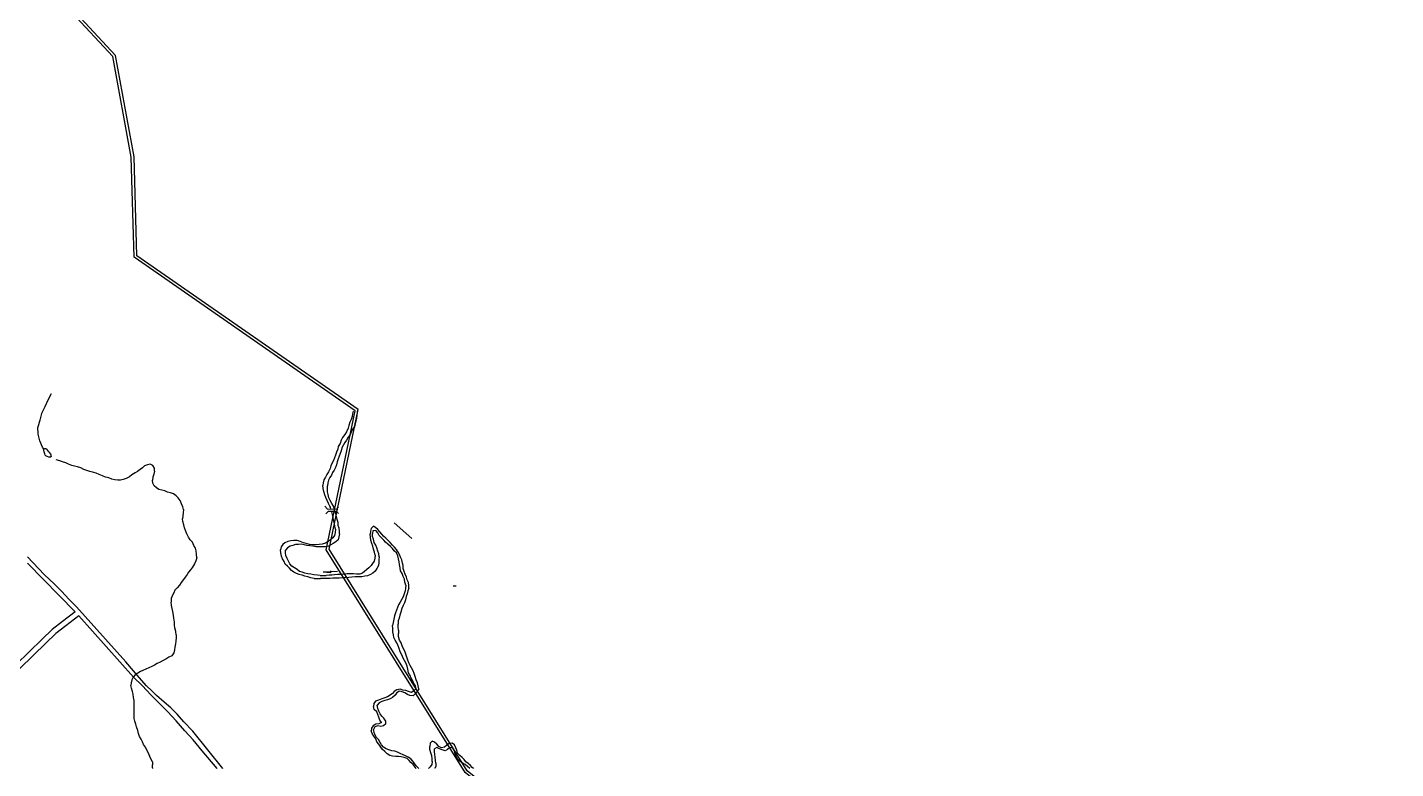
# Model space of a CAD drawing. Header units: millimetres. Extents: x 583 to 26013, y 350 to 21391.
# Drawn here: x 16091 to 17091, y 15384 to 15925 of the extents above; entities that cross this region are included whole.
import ezdxf

# ---------------------------------------------------------------- set-up
doc = ezdxf.new("R2010")
doc.units = ezdxf.units.MM
for name, color, linetype in [('105-QUADRAS_ESTRADAS', 80, 'Continuous'), ('115-PONTES_E_VIADUTO', 210, 'Continuous'), ('145-', 130, 'Continuous'), ('RIOS', 140, 'Continuous')]:
    doc.layers.add(name, color=color, linetype=linetype)

msp = doc.modelspace()

# ---------------------------------------------------------------- linework, layer by layer
at = {"color": 0, "linetype": 'Continuous'}
for points in [[(16126.14499, 15498.38996), (16116.8121, 15491.29737), (16109.34087, 15485.61956), (16101.95384, 15478.46443), (16092.52179, 15469.32849), (16082.91256, 15460.03065)], [(16128.86399, 15495.43229), (16119.23234, 15488.11265), (16111.9518, 15482.57976), (16104.73681, 15475.59127), (16095.30476, 15466.45532), (16085.69403, 15457.15603)]]:
    msp.add_lwpolyline(points, dxfattribs=at)
at = {"layer": '105-QUADRAS_ESTRADAS', "color": 0, "linetype": 'Continuous'}
for p, q in [((16372.11551, 15551.90241), (16359.11551, 15563.40241)), ((16103.31551, 15525.60241), (16091.21551, 15538.60241)), ((16091.21551, 15538.30241), (16091.21551, 15538.30241)), ((16091.21551, 15534.00241), (16091.21551, 15534.00241)), ((16126.14499, 15498.38996), (16091.21551, 15534.00241)), ((16111.01551, 15518.70241), (16103.31551, 15525.60241)), ((16116.11551, 15513.50241), (16111.01551, 15518.70241)), ((16121.81551, 15507.50241), (16116.11551, 15513.50241)), ((16404.61551, 15517.10241), (16402.41551, 15517.20241)), ((16127.11551, 15502.00241), (16121.81551, 15507.50241)), ((16163.01551, 15461.90241), (16127.11551, 15502.00241)), ((16168.71551, 15450.80241), (16128.86399, 15495.43229)), ((16172.81551, 15450.50241), (16163.01551, 15461.90241)), ((16175.11551, 15444.60241), (16168.71551, 15450.80241)), ((16178.21551, 15444.40241), (16172.81551, 15450.50241)), ((16181.71551, 15437.70241), (16175.11551, 15444.60241)), ((16182.11551, 15440.70241), (16178.21551, 15444.40241)), ((16185.51551, 15437.30241), (16182.11551, 15440.70241)), ((16193.81551, 15425.40241), (16181.71551, 15437.70241)), ((16191.11551, 15432.40241), (16185.51551, 15437.30241)), ((16195.91551, 15428.30241), (16191.11551, 15432.40241)), ((16200.01551, 15418.90241), (16193.81551, 15425.40241)), ((16200.51551, 15423.80241), (16195.91551, 15428.30241)), ((16205.51551, 15418.20241), (16200.51551, 15423.80241)), ((16206.11551, 15411.50241), (16200.01551, 15418.90241)), ((16212.01551, 15411.20241), (16205.51551, 15418.20241)), ((16212.31551, 15405.00241), (16206.11551, 15411.50241)), ((16234.11551, 15384.00241), (16212.01551, 15411.20241)), ((16219.01551, 15396.90241), (16212.31551, 15405.00241)), ((16229.91551, 15384.00241), (16219.01551, 15396.90241)), ((16230.21551, 15384.00241), (16230.21551, 15384.00241)), ((16234.31551, 15384.00241), (16234.31551, 15384.00241))]:
    msp.add_line(p, q, dxfattribs=at)
at = {"layer": '115-PONTES_E_VIADUTO', "color": 0, "linetype": 'Continuous'}
for p, q in [((16310.61551, 15573.40241), (16308.51551, 15575.50241)), ((16310.91551, 15571.70241), (16309.21551, 15569.90241)), ((16316.91551, 15573.30241), (16310.61551, 15573.40241)), ((16317.11551, 15571.80241), (16310.91551, 15571.70241)), ((16318.21551, 15575.00241), (16316.91551, 15573.30241)), ((16318.51551, 15570.30241), (16317.11551, 15571.80241))]:
    msp.add_line(p, q, dxfattribs=at)
at = {"layer": '145-', "color": 0, "linetype": 'Continuous'}
for p, q in [((16106.11551, 15653.10241), (16103.91551, 15648.20241)), ((16108.51551, 15657.70241), (16106.11551, 15653.10241)), ((16101.51551, 15643.30241), (16100.21551, 15638.30241)), ((16103.91551, 15648.20241), (16101.51551, 15643.30241)), ((16328.41551, 15641.10241), (16327.81551, 15638.80241)), ((16328.71551, 15643.00241), (16328.41551, 15641.10241)), ((16329.31551, 15645.00241), (16328.71551, 15643.00241)), ((16332.01551, 15642.00241), (16331.61551, 15639.80241)), ((16332.21551, 15644.20241), (16332.01551, 15642.00241)), ((16332.31551, 15646.00241), (16332.21551, 15644.20241)), ((16100.21551, 15638.30241), (16098.91551, 15633.40241)), ((16099.01551, 15628.20241), (16098.91551, 15633.40241)), ((16325.51551, 15632.60241), (16324.31551, 15629.80241)), ((16326.11551, 15634.60241), (16325.51551, 15632.60241)), ((16326.91551, 15637.00241), (16326.11551, 15634.60241)), ((16327.81551, 15638.80241), (16326.91551, 15637.00241)), ((16328.81551, 15631.80241), (16327.81551, 15629.60241)), ((16330.21551, 15633.50241), (16328.81551, 15631.80241)), ((16330.61551, 15635.80241), (16330.21551, 15633.50241)), ((16331.31551, 15637.70241), (16330.61551, 15635.80241)), ((16331.61551, 15639.80241), (16331.31551, 15637.70241)), ((16100.21551, 15623.30241), (16099.01551, 15628.20241)), ((16102.21551, 15618.60241), (16100.21551, 15623.30241)), ((16319.81551, 15621.50241), (16318.41551, 15619.20241)), ((16320.61551, 15623.80241), (16319.81551, 15621.50241)), ((16321.51551, 15625.70241), (16320.61551, 15623.80241)), ((16322.11551, 15620.30241), (16321.01551, 15618.10241)), ((16323.11551, 15627.90241), (16321.51551, 15625.70241)), ((16323.11551, 15622.10241), (16322.11551, 15620.30241)), ((16324.31551, 15629.80241), (16323.11551, 15627.90241)), ((16324.31551, 15623.70241), (16323.11551, 15622.10241)), ((16325.71551, 15625.90241), (16324.31551, 15623.70241)), ((16327.01551, 15627.60241), (16325.71551, 15625.90241)), ((16327.81551, 15629.60241), (16327.01551, 15627.60241)), ((16103.11551, 15617.20241), (16102.21551, 15618.60241)), ((16103.71551, 15617.60241), (16103.01551, 15617.30241)), ((16103.21551, 15616.40241), (16103.11551, 15617.20241)), ((16103.41551, 15615.30241), (16103.21551, 15616.40241)), ((16103.81551, 15613.90241), (16103.41551, 15615.30241)), ((16104.61551, 15617.60241), (16103.71551, 15617.60241)), ((16104.11551, 15612.80241), (16103.81551, 15613.90241)), ((16104.31551, 15612.50241), (16104.11551, 15612.80241)), ((16104.61551, 15612.40241), (16104.31551, 15612.50241)), ((16105.31551, 15617.30241), (16104.61551, 15617.60241)), ((16105.61551, 15611.80241), (16104.61551, 15612.40241)), ((16106.91551, 15615.30241), (16105.31551, 15617.30241)), ((16106.81551, 15611.40241), (16105.61551, 15611.80241)), ((16107.81551, 15611.30241), (16106.81551, 15611.40241)), ((16107.61551, 15614.50241), (16106.91551, 15615.30241)), ((16108.21551, 15613.50241), (16107.61551, 15614.50241)), ((16108.41551, 15611.40241), (16107.81551, 15611.30241)), ((16108.51551, 15612.90241), (16108.21551, 15613.50241)), ((16108.61551, 15612.20241), (16108.41551, 15611.40241)), ((16108.61551, 15612.20241), (16108.51551, 15612.90241)), ((16315.61551, 15611.00241), (16314.81551, 15609.00241)), ((16316.31551, 15612.90241), (16315.61551, 15611.00241)), ((16317.01551, 15615.00241), (16316.31551, 15612.90241)), ((16318.01551, 15617.20241), (16317.01551, 15615.00241)), ((16318.41551, 15619.20241), (16318.01551, 15617.20241)), ((16319.11551, 15612.10241), (16318.31551, 15610.20241)), ((16319.81551, 15614.00241), (16319.11551, 15612.10241)), ((16320.41551, 15616.00241), (16319.81551, 15614.00241)), ((16321.01551, 15618.10241), (16320.41551, 15616.00241)), ((16114.81551, 15608.60241), (16112.31551, 15609.50241)), ((16116.91551, 15607.90241), (16114.81551, 15608.60241)), ((16119.31551, 15607.20241), (16116.91551, 15607.90241)), ((16121.31551, 15606.40241), (16119.31551, 15607.20241)), ((16123.61551, 15605.30241), (16121.31551, 15606.40241)), ((16125.61551, 15604.80241), (16123.61551, 15605.30241)), ((16127.71551, 15604.30241), (16125.61551, 15604.80241)), ((16130.21551, 15603.50241), (16127.71551, 15604.30241)), ((16132.31551, 15602.50241), (16130.21551, 15603.50241)), ((16134.61551, 15601.70241), (16132.31551, 15602.50241)), ((16136.71551, 15601.00241), (16134.61551, 15601.70241)), ((16139.61551, 15600.30241), (16136.71551, 15601.00241)), ((16141.51551, 15599.60241), (16139.61551, 15600.30241)), ((16171.71551, 15601.00241), (16169.81551, 15599.90241)), ((16173.51551, 15602.50241), (16171.71551, 15601.00241)), ((16175.31551, 15603.60241), (16173.51551, 15602.50241)), ((16176.81551, 15605.10241), (16175.31551, 15603.60241)), ((16178.91551, 15605.80241), (16176.81551, 15605.10241)), ((16180.91551, 15606.30241), (16178.91551, 15605.80241)), ((16182.91551, 15605.20241), (16180.91551, 15606.30241)), ((16184.01551, 15603.30241), (16182.91551, 15605.20241)), ((16184.11551, 15601.20241), (16183.61551, 15599.00241)), ((16184.11551, 15601.20241), (16184.01551, 15603.30241)), ((16311.11551, 15600.80241), (16310.01551, 15598.70241)), ((16312.41551, 15603.10241), (16311.11551, 15600.80241)), ((16313.01551, 15605.10241), (16312.41551, 15603.10241)), ((16313.91551, 15607.20241), (16313.01551, 15605.10241)), ((16314.21551, 15600.30241), (16313.31551, 15598.30241)), ((16314.81551, 15609.00241), (16313.91551, 15607.20241)), ((16315.41551, 15602.00241), (16314.21551, 15600.30241)), ((16316.31551, 15603.80241), (16315.41551, 15602.00241)), ((16317.01551, 15605.90241), (16316.31551, 15603.80241)), ((16317.61551, 15608.10241), (16317.01551, 15605.90241)), ((16318.31551, 15610.20241), (16317.61551, 15608.10241)), ((16143.71551, 15598.70241), (16141.51551, 15599.60241)), ((16146.01551, 15597.80241), (16143.71551, 15598.70241)), ((16148.31551, 15596.80241), (16146.01551, 15597.80241)), ((16150.71551, 15596.20241), (16148.31551, 15596.80241)), ((16152.91551, 15595.30241), (16150.71551, 15596.20241)), ((16155.11551, 15594.80241), (16152.91551, 15595.30241)), ((16157.21551, 15594.60241), (16155.11551, 15594.80241)), ((16159.31551, 15594.60241), (16157.21551, 15594.60241)), ((16161.21551, 15595.00241), (16159.31551, 15594.60241)), ((16163.31551, 15595.90241), (16161.21551, 15595.00241)), ((16165.91551, 15597.10241), (16163.31551, 15595.90241)), ((16167.51551, 15598.40241), (16165.91551, 15597.10241)), ((16169.81551, 15599.90241), (16167.51551, 15598.40241)), ((16182.91551, 15596.80241), (16182.61551, 15594.70241)), ((16182.81551, 15592.50241), (16182.61551, 15594.70241)), ((16183.71551, 15590.50241), (16182.81551, 15592.50241)), ((16183.61551, 15599.00241), (16182.91551, 15596.80241)), ((16185.51551, 15589.00241), (16183.71551, 15590.50241)), ((16307.31551, 15592.60241), (16307.21551, 15590.60241)), ((16307.41551, 15588.40241), (16307.21551, 15590.60241)), ((16307.81551, 15594.80241), (16307.31551, 15592.60241)), ((16309.01551, 15596.90241), (16307.81551, 15594.80241)), ((16310.01551, 15598.70241), (16309.01551, 15596.90241)), ((16310.81551, 15592.60241), (16310.41551, 15590.40241)), ((16310.51551, 15588.30241), (16310.41551, 15590.40241)), ((16311.21551, 15594.60241), (16310.81551, 15592.60241)), ((16312.11551, 15596.60241), (16311.21551, 15594.60241)), ((16313.31551, 15598.30241), (16312.11551, 15596.60241)), ((16187.21551, 15587.80241), (16185.51551, 15589.00241)), ((16189.31551, 15587.20241), (16187.21551, 15587.80241)), ((16191.51551, 15586.70241), (16189.31551, 15587.20241)), ((16193.61551, 15585.90241), (16191.51551, 15586.70241)), ((16195.71551, 15585.40241), (16193.61551, 15585.90241)), ((16197.91551, 15584.50241), (16195.71551, 15585.40241)), ((16199.81551, 15583.10241), (16197.91551, 15584.50241)), ((16201.41551, 15581.60241), (16199.81551, 15583.10241)), ((16202.81551, 15579.70241), (16201.41551, 15581.60241)), ((16307.81551, 15586.40241), (16307.41551, 15588.40241)), ((16308.61551, 15583.90241), (16307.81551, 15586.40241)), ((16309.21551, 15581.90241), (16308.61551, 15583.90241)), ((16310.21551, 15579.80241), (16309.21551, 15581.90241)), ((16310.61551, 15586.10241), (16310.51551, 15588.30241)), ((16310.91551, 15584.10241), (16310.61551, 15586.10241)), ((16311.51551, 15581.70241), (16310.91551, 15584.10241)), ((16312.51551, 15579.70241), (16311.51551, 15581.70241)), ((16203.91551, 15577.40241), (16202.81551, 15579.70241)), ((16204.71551, 15575.20241), (16203.91551, 15577.40241)), ((16205.21551, 15573.10241), (16204.71551, 15575.20241)), ((16205.01551, 15570.70241), (16204.81551, 15568.50241)), ((16205.21551, 15573.10241), (16205.01551, 15570.70241)), ((16311.21551, 15577.60241), (16310.21551, 15579.80241)), ((16312.21551, 15575.70241), (16311.21551, 15577.60241)), ((16312.61551, 15574.80241), (16312.21551, 15575.70241)), ((16313.61551, 15577.50241), (16312.51551, 15579.70241)), ((16312.91551, 15573.40241), (16312.61551, 15574.80241)), ((16314.81551, 15575.50241), (16313.61551, 15577.50241)), ((16314.21551, 15569.60241), (16313.61551, 15571.50241)), ((16315.61551, 15573.40241), (16314.81551, 15575.50241)), ((16316.51551, 15570.00241), (16316.11551, 15571.80241)), ((16204.81551, 15568.50241), (16204.61551, 15566.40241)), ((16204.81551, 15564.30241), (16204.61551, 15566.40241)), ((16205.51551, 15561.90241), (16204.81551, 15564.30241)), ((16206.01551, 15559.80241), (16205.51551, 15561.90241)), ((16314.71551, 15567.40241), (16314.21551, 15569.60241)), ((16314.91551, 15565.30241), (16314.71551, 15567.40241)), ((16315.51551, 15562.90241), (16314.91551, 15565.30241)), ((16315.91551, 15561.00241), (16315.51551, 15562.90241)), ((16316.41551, 15558.80241), (16315.91551, 15561.00241)), ((16317.01551, 15568.00241), (16316.51551, 15570.00241)), ((16317.51551, 15565.80241), (16317.01551, 15568.00241)), ((16318.21551, 15563.60241), (16317.51551, 15565.80241)), ((16318.41551, 15561.50241), (16318.21551, 15563.60241)), ((16318.91551, 15559.50241), (16318.41551, 15561.50241)), ((16344.01551, 15560.90241), (16342.51551, 15559.40241)), ((16345.81551, 15559.90241), (16344.01551, 15560.90241)), ((16206.71551, 15557.80241), (16206.01551, 15559.80241)), ((16207.81551, 15555.50241), (16206.71551, 15557.80241)), ((16208.91551, 15553.00241), (16207.81551, 15555.50241)), ((16210.21551, 15551.10241), (16208.91551, 15553.00241)), ((16211.81551, 15549.40241), (16210.21551, 15551.10241)), ((16283.81551, 15550.30241), (16281.51551, 15549.90241)), ((16286.01551, 15550.50241), (16283.81551, 15550.30241)), ((16288.31551, 15550.60241), (16286.01551, 15550.50241)), ((16290.51551, 15549.90241), (16288.31551, 15550.60241)), ((16312.61551, 15551.00241), (16311.01551, 15549.70241)), ((16314.31551, 15552.40241), (16312.61551, 15551.00241)), ((16315.51551, 15554.10241), (16314.31551, 15552.40241)), ((16316.01551, 15556.40241), (16315.51551, 15554.10241)), ((16316.41551, 15558.80241), (16316.01551, 15556.40241)), ((16318.31551, 15551.10241), (16316.61551, 15549.50241)), ((16318.81551, 15553.10241), (16318.31551, 15551.10241)), ((16319.31551, 15555.40241), (16318.81551, 15553.10241)), ((16319.31551, 15557.50241), (16318.91551, 15559.50241)), ((16319.31551, 15555.40241), (16319.31551, 15557.50241)), ((16341.81551, 15557.40241), (16341.61551, 15555.10241)), ((16341.81551, 15552.90241), (16341.61551, 15555.10241)), ((16342.51551, 15559.40241), (16341.81551, 15557.40241)), ((16342.21551, 15550.70241), (16341.81551, 15552.90241)), ((16343.01551, 15548.40241), (16342.21551, 15550.70241)), ((16343.71551, 15557.60241), (16343.31551, 15555.60241)), ((16343.41551, 15553.50241), (16343.31551, 15555.60241)), ((16344.11551, 15551.50241), (16343.41551, 15553.50241)), ((16345.71551, 15557.80241), (16343.71551, 15557.60241)), ((16344.71551, 15549.10241), (16344.11551, 15551.50241)), ((16347.31551, 15556.10241), (16345.71551, 15557.80241)), ((16347.31551, 15558.50241), (16345.81551, 15559.90241)), ((16348.71551, 15556.90241), (16347.31551, 15558.50241)), ((16348.31551, 15554.30241), (16347.31551, 15556.10241)), ((16350.01551, 15552.50241), (16348.31551, 15554.30241)), ((16350.21551, 15555.20241), (16348.71551, 15556.90241)), ((16351.61551, 15550.90241), (16350.01551, 15552.50241)), ((16351.51551, 15553.60241), (16350.21551, 15555.20241)), ((16353.11551, 15552.20241), (16351.51551, 15553.60241)), ((16352.91551, 15549.30241), (16351.61551, 15550.90241)), ((16354.71551, 15550.70241), (16353.11551, 15552.20241)), ((16356.21551, 15549.10241), (16354.71551, 15550.70241)), ((16212.81551, 15547.00241), (16211.81551, 15549.40241)), ((16213.91551, 15545.00241), (16212.81551, 15547.00241)), ((16214.41551, 15543.10241), (16213.91551, 15545.00241)), ((16214.71551, 15540.50241), (16214.41551, 15543.10241)), ((16215.01551, 15537.80241), (16214.71551, 15540.50241)), ((16276.71551, 15545.90241), (16276.21551, 15543.70241)), ((16276.31551, 15541.50241), (16276.21551, 15543.70241)), ((16276.81551, 15539.10241), (16276.31551, 15541.50241)), ((16277.81551, 15547.60241), (16276.71551, 15545.90241)), ((16279.41551, 15548.90241), (16277.81551, 15547.60241)), ((16281.51551, 15549.90241), (16279.41551, 15548.90241)), ((16281.31551, 15545.30241), (16279.81551, 15543.60241)), ((16279.81551, 15541.60241), (16279.81551, 15543.60241)), ((16280.01551, 15539.50241), (16279.81551, 15541.60241)), ((16283.11551, 15546.50241), (16281.31551, 15545.30241)), ((16285.21551, 15547.00241), (16283.11551, 15546.50241)), ((16287.11551, 15547.50241), (16285.21551, 15547.00241)), ((16289.21551, 15547.70241), (16287.11551, 15547.50241)), ((16291.21551, 15547.80241), (16289.21551, 15547.70241)), ((16292.91551, 15548.90241), (16290.51551, 15549.90241)), ((16293.51551, 15547.30241), (16291.21551, 15547.80241)), ((16295.01551, 15548.30241), (16292.91551, 15548.90241)), ((16295.51551, 15547.00241), (16293.51551, 15547.30241)), ((16297.41551, 15547.50241), (16295.01551, 15548.30241)), ((16297.51551, 15546.70241), (16295.51551, 15547.00241)), ((16299.71551, 15547.40241), (16297.41551, 15547.50241)), ((16299.81551, 15546.30241), (16297.51551, 15546.70241)), ((16302.11551, 15547.40241), (16299.71551, 15547.40241)), ((16302.11551, 15545.90241), (16299.81551, 15546.30241)), ((16304.31551, 15547.50241), (16302.11551, 15547.40241)), ((16304.31551, 15545.80241), (16302.11551, 15545.90241)), ((16306.71551, 15547.90241), (16304.31551, 15547.50241)), ((16306.71551, 15545.80241), (16304.31551, 15545.80241)), ((16309.01551, 15548.60241), (16306.71551, 15547.90241)), ((16308.71551, 15546.00241), (16306.71551, 15545.80241)), ((16311.11551, 15546.50241), (16308.71551, 15546.00241)), ((16311.01551, 15549.70241), (16309.01551, 15548.60241)), ((16312.91551, 15547.30241), (16311.11551, 15546.50241)), ((16314.71551, 15548.30241), (16312.91551, 15547.30241)), ((16316.61551, 15549.50241), (16314.71551, 15548.30241)), ((16343.61551, 15546.30241), (16343.01551, 15548.40241)), ((16344.21551, 15544.30241), (16343.61551, 15546.30241)), ((16344.81551, 15542.10241), (16344.21551, 15544.30241)), ((16345.81551, 15547.10241), (16344.71551, 15549.10241)), ((16345.31551, 15539.80241), (16344.81551, 15542.10241)), ((16346.61551, 15545.20241), (16345.81551, 15547.10241)), ((16347.31551, 15542.80241), (16346.61551, 15545.20241)), ((16348.11551, 15540.90241), (16347.31551, 15542.80241)), ((16348.21551, 15538.70241), (16348.11551, 15540.90241)), ((16354.71551, 15547.80241), (16352.91551, 15549.30241)), ((16356.51551, 15546.20241), (16354.71551, 15547.80241)), ((16357.91551, 15547.10241), (16356.21551, 15549.10241)), ((16358.11551, 15544.70241), (16356.51551, 15546.20241)), ((16359.41551, 15545.60241), (16357.91551, 15547.10241)), ((16359.31551, 15543.10241), (16358.11551, 15544.70241)), ((16360.91551, 15541.60241), (16359.31551, 15543.10241)), ((16361.01551, 15544.00241), (16359.41551, 15545.60241)), ((16361.91551, 15539.40241), (16360.91551, 15541.60241)), ((16362.11551, 15542.10241), (16361.01551, 15544.00241)), ((16363.01551, 15540.30241), (16362.11551, 15542.10241)), ((16363.91551, 15538.30241), (16363.01551, 15540.30241)), ((16211.91551, 15531.10241), (16210.31551, 15529.20241)), ((16213.21551, 15533.50241), (16211.91551, 15531.10241)), ((16214.21551, 15535.70241), (16213.21551, 15533.50241)), ((16215.01551, 15537.80241), (16214.21551, 15535.70241)), ((16277.71551, 15537.10241), (16276.81551, 15539.10241)), ((16278.71551, 15535.20241), (16277.71551, 15537.10241)), ((16279.61551, 15533.20241), (16278.71551, 15535.20241)), ((16281.31551, 15531.80241), (16279.61551, 15533.20241)), ((16280.91551, 15537.50241), (16280.01551, 15539.50241)), ((16282.11551, 15535.50241), (16280.91551, 15537.50241)), ((16282.61551, 15530.30241), (16281.31551, 15531.80241)), ((16283.01551, 15533.50241), (16282.11551, 15535.50241)), ((16284.11551, 15528.70241), (16282.61551, 15530.30241)), ((16284.41551, 15531.80241), (16283.01551, 15533.50241)), ((16286.31551, 15530.70241), (16284.41551, 15531.80241)), ((16288.21551, 15529.30241), (16286.31551, 15530.70241)), ((16340.81551, 15530.70241), (16339.21551, 15529.30241)), ((16342.31551, 15532.20241), (16340.81551, 15530.70241)), ((16343.51551, 15533.80241), (16342.31551, 15532.20241)), ((16344.71551, 15535.50241), (16343.51551, 15533.80241)), ((16345.11551, 15537.60241), (16344.71551, 15535.50241)), ((16345.31551, 15539.80241), (16345.11551, 15537.60241)), ((16347.71551, 15532.20241), (16346.61551, 15530.10241)), ((16347.91551, 15534.40241), (16347.71551, 15532.20241)), ((16348.11551, 15536.70241), (16347.91551, 15534.40241)), ((16348.21551, 15538.70241), (16348.11551, 15536.70241)), ((16362.31551, 15537.20241), (16361.91551, 15539.40241)), ((16362.81551, 15534.90241), (16362.31551, 15537.20241)), ((16363.11551, 15532.90241), (16362.81551, 15534.90241)), ((16363.61551, 15530.70241), (16363.11551, 15532.90241)), ((16363.91551, 15528.30241), (16363.61551, 15530.70241)), ((16364.81551, 15536.40241), (16363.91551, 15538.30241)), ((16365.31551, 15534.10241), (16364.81551, 15536.40241)), ((16365.81551, 15532.20241), (16365.31551, 15534.10241)), ((16365.91551, 15530.10241), (16365.81551, 15532.20241)), ((16205.31551, 15522.00241), (16203.61551, 15519.90241)), ((16206.51551, 15523.70241), (16205.31551, 15522.00241)), ((16207.91551, 15525.60241), (16206.51551, 15523.70241)), ((16209.01551, 15527.50241), (16207.91551, 15525.60241)), ((16210.31551, 15529.20241), (16209.01551, 15527.50241)), ((16286.01551, 15527.40241), (16284.11551, 15528.70241)), ((16287.81551, 15526.50241), (16286.01551, 15527.40241)), ((16289.91551, 15525.70241), (16287.81551, 15526.50241)), ((16290.01551, 15528.00241), (16288.21551, 15529.30241)), ((16291.91551, 15525.20241), (16289.91551, 15525.70241)), ((16292.01551, 15527.40241), (16290.01551, 15528.00241)), ((16294.01551, 15524.40241), (16291.91551, 15525.20241)), ((16293.91551, 15526.70241), (16292.01551, 15527.40241)), ((16296.01551, 15526.30241), (16293.91551, 15526.70241)), ((16296.01551, 15523.90241), (16294.01551, 15524.40241)), ((16298.21551, 15526.00241), (16296.01551, 15526.30241)), ((16298.41551, 15523.30241), (16296.01551, 15523.90241)), ((16300.61551, 15525.50241), (16298.21551, 15526.00241)), ((16300.81551, 15522.90241), (16298.41551, 15523.30241)), ((16303.21551, 15525.30241), (16300.61551, 15525.50241)), ((16300.81551, 15522.90241), (16305.41551, 15522.90241)), ((16305.21551, 15524.90241), (16303.21551, 15525.30241)), ((16305.21551, 15524.90241), (16309.41551, 15524.90241)), ((16307.51551, 15522.80241), (16305.41551, 15522.90241)), ((16317.91551, 15528.00241), (16307.41551, 15527.50241)), ((16312.61551, 15526.90241), (16307.41551, 15527.50241)), ((16309.91551, 15522.90241), (16307.51551, 15522.80241)), ((16311.61551, 15525.20241), (16309.41551, 15524.90241)), ((16312.21551, 15522.90241), (16309.91551, 15522.90241)), ((16313.71551, 15525.30241), (16311.61551, 15525.20241)), ((16314.31551, 15523.10241), (16312.21551, 15522.90241)), ((16312.71551, 15528.30241), (16312.61551, 15526.90241)), ((16315.71551, 15525.50241), (16313.71551, 15525.30241)), ((16316.71551, 15523.00241), (16314.31551, 15523.10241)), ((16317.91551, 15525.60241), (16315.71551, 15525.50241)), ((16318.91551, 15523.10241), (16316.71551, 15523.00241)), ((16320.01551, 15525.80241), (16317.91551, 15525.60241)), ((16321.31551, 15523.30241), (16318.91551, 15523.10241)), ((16322.51551, 15526.00241), (16320.01551, 15525.80241)), ((16323.41551, 15523.30241), (16321.31551, 15523.30241)), ((16324.81551, 15526.10241), (16322.51551, 15526.00241)), ((16326.11551, 15523.50241), (16323.41551, 15523.30241)), ((16327.21551, 15526.30241), (16324.81551, 15526.10241)), ((16328.31551, 15523.80241), (16326.11551, 15523.50241)), ((16329.51551, 15526.20241), (16327.21551, 15526.30241)), ((16330.71551, 15523.90241), (16328.31551, 15523.80241)), ((16331.71551, 15526.00241), (16329.51551, 15526.20241)), ((16333.21551, 15523.90241), (16330.71551, 15523.90241)), ((16334.01551, 15526.00241), (16331.71551, 15526.00241)), ((16335.51551, 15524.10241), (16333.21551, 15523.90241)), ((16336.01551, 15526.70241), (16334.01551, 15526.00241)), ((16337.71551, 15524.40241), (16335.51551, 15524.10241)), ((16337.61551, 15528.00241), (16336.01551, 15526.70241)), ((16339.21551, 15529.30241), (16337.61551, 15528.00241)), ((16339.81551, 15524.80241), (16337.71551, 15524.40241)), ((16342.01551, 15525.70241), (16339.81551, 15524.80241)), ((16343.71551, 15526.80241), (16342.01551, 15525.70241)), ((16345.31551, 15528.20241), (16343.71551, 15526.80241)), ((16346.61551, 15530.10241), (16345.31551, 15528.20241)), ((16365.01551, 15526.40241), (16363.91551, 15528.30241)), ((16365.71551, 15524.20241), (16365.01551, 15526.40241)), ((16366.71551, 15522.30241), (16365.71551, 15524.20241)), ((16366.61551, 15528.00241), (16365.91551, 15530.10241)), ((16367.31551, 15526.00241), (16366.61551, 15528.00241)), ((16367.11551, 15520.00241), (16366.71551, 15522.30241)), ((16368.21551, 15523.70241), (16367.31551, 15526.00241)), ((16368.81551, 15521.80241), (16368.21551, 15523.70241)), ((16369.61551, 15519.80241), (16368.81551, 15521.80241)), ((16197.31551, 15510.50241), (16196.21551, 15508.20241)), ((16198.21551, 15512.40241), (16197.31551, 15510.50241)), ((16199.01551, 15514.30241), (16198.21551, 15512.40241)), ((16200.51551, 15516.00241), (16199.01551, 15514.30241)), ((16202.31551, 15517.80241), (16200.51551, 15516.00241)), ((16203.61551, 15519.90241), (16202.31551, 15517.80241)), ((16366.61551, 15511.70241), (16365.81551, 15509.50241)), ((16367.31551, 15513.70241), (16366.61551, 15511.70241)), ((16367.71551, 15517.90241), (16367.11551, 15520.00241)), ((16367.51551, 15515.70241), (16367.31551, 15513.70241)), ((16367.71551, 15517.90241), (16367.51551, 15515.70241)), ((16368.81551, 15511.70241), (16368.11551, 15509.60241)), ((16369.31551, 15513.80241), (16368.81551, 15511.70241)), ((16370.01551, 15515.70241), (16369.31551, 15513.80241)), ((16370.01551, 15517.70241), (16369.61551, 15519.80241)), ((16370.01551, 15515.70241), (16370.01551, 15517.70241)), ((16196.21551, 15508.20241), (16196.21551, 15505.50241)), ((16196.51551, 15503.00241), (16196.21551, 15505.50241)), ((16197.01551, 15500.80241), (16196.51551, 15503.00241)), ((16197.51551, 15498.80241), (16197.01551, 15500.80241)), ((16361.61551, 15501.50241), (16360.91551, 15499.60241)), ((16362.51551, 15503.50241), (16361.61551, 15501.50241)), ((16363.51551, 15505.40241), (16362.51551, 15503.50241)), ((16364.71551, 15507.70241), (16363.51551, 15505.40241)), ((16364.81551, 15500.90241), (16364.21551, 15498.20241)), ((16365.81551, 15509.50241), (16364.71551, 15507.70241)), ((16365.81551, 15503.10241), (16364.81551, 15500.90241)), ((16366.71551, 15505.00241), (16365.81551, 15503.10241)), ((16367.41551, 15507.20241), (16366.71551, 15505.00241)), ((16368.11551, 15509.60241), (16367.41551, 15507.20241)), ((16198.01551, 15496.00241), (16197.51551, 15498.80241)), ((16198.31551, 15493.70241), (16198.01551, 15496.00241)), ((16198.61551, 15490.80241), (16198.31551, 15493.70241)), ((16198.71551, 15488.70241), (16198.61551, 15490.80241)), ((16358.41551, 15490.70241), (16358.11551, 15488.50241)), ((16359.01551, 15493.00241), (16358.41551, 15490.70241)), ((16359.51551, 15495.60241), (16359.01551, 15493.00241)), ((16360.11551, 15497.60241), (16359.51551, 15495.60241)), ((16360.91551, 15499.60241), (16360.11551, 15497.60241)), ((16362.21551, 15491.90241), (16362.11551, 15489.50241)), ((16362.81551, 15493.90241), (16362.21551, 15491.90241)), ((16363.41551, 15496.10241), (16362.81551, 15493.90241)), ((16364.21551, 15498.20241), (16363.41551, 15496.10241)), ((16199.01551, 15486.70241), (16198.71551, 15488.70241)), ((16199.61551, 15484.10241), (16199.01551, 15486.70241)), ((16199.91551, 15481.70241), (16199.61551, 15484.10241)), ((16199.91551, 15481.70241), (16199.81551, 15479.60241)), ((16358.21551, 15486.20241), (16358.11551, 15488.50241)), ((16358.31551, 15483.80241), (16358.21551, 15486.20241)), ((16358.71551, 15481.70241), (16358.31551, 15483.80241)), ((16359.01551, 15479.70241), (16358.71551, 15481.70241)), ((16362.11551, 15487.50241), (16362.11551, 15489.50241)), ((16362.41551, 15485.00241), (16362.11551, 15487.50241)), ((16362.41551, 15485.00241), (16362.31551, 15482.60241)), ((16362.51551, 15480.40241), (16362.31551, 15482.60241)), ((16363.11551, 15477.80241), (16362.51551, 15480.40241)), ((16198.71551, 15470.60241), (16198.21551, 15468.40241)), ((16198.91551, 15472.70241), (16198.71551, 15470.60241)), ((16199.51551, 15475.00241), (16198.91551, 15472.70241)), ((16199.71551, 15477.10241), (16199.51551, 15475.00241)), ((16199.81551, 15479.60241), (16199.71551, 15477.10241)), ((16359.91551, 15477.70241), (16359.01551, 15479.70241)), ((16361.21551, 15475.70241), (16359.91551, 15477.70241)), ((16362.11551, 15473.70241), (16361.21551, 15475.70241)), ((16362.91551, 15471.60241), (16362.11551, 15473.70241)), ((16363.71551, 15469.20241), (16362.91551, 15471.60241)), ((16364.41551, 15475.70241), (16363.11551, 15477.80241)), ((16365.01551, 15473.70241), (16364.41551, 15475.70241)), ((16366.01551, 15471.50241), (16365.01551, 15473.70241)), ((16366.91551, 15469.60241), (16366.01551, 15471.50241)), ((16185.91551, 15460.60241), (16184.01551, 15459.60241)), ((16188.21551, 15461.60241), (16185.91551, 15460.60241)), ((16190.41551, 15462.80241), (16188.21551, 15461.60241)), ((16192.41551, 15464.00241), (16190.41551, 15462.80241)), ((16194.51551, 15465.30241), (16192.41551, 15464.00241)), ((16196.61551, 15466.40241), (16194.51551, 15465.30241)), ((16198.21551, 15468.40241), (16196.61551, 15466.40241)), ((16364.71551, 15467.10241), (16363.71551, 15469.20241)), ((16365.81551, 15464.60241), (16364.71551, 15467.10241)), ((16366.81551, 15462.90241), (16365.81551, 15464.60241)), ((16367.81551, 15461.10241), (16366.81551, 15462.90241)), ((16367.81551, 15467.50241), (16366.91551, 15469.60241)), ((16368.41551, 15465.40241), (16367.81551, 15467.50241)), ((16368.61551, 15458.70241), (16367.81551, 15461.10241)), ((16369.11551, 15463.20241), (16368.41551, 15465.40241)), ((16369.91551, 15461.30241), (16369.11551, 15463.20241)), ((16370.91551, 15459.30241), (16369.91551, 15461.30241)), ((16168.51551, 15450.80241), (16167.51551, 15448.80241)), ((16169.91551, 15452.40241), (16168.51551, 15450.80241)), ((16171.81551, 15453.70241), (16169.91551, 15452.40241)), ((16173.71551, 15454.80241), (16171.81551, 15453.70241)), ((16175.61551, 15455.70241), (16173.71551, 15454.80241)), ((16177.71551, 15456.50241), (16175.61551, 15455.70241)), ((16179.91551, 15457.50241), (16177.71551, 15456.50241)), ((16182.01551, 15458.50241), (16179.91551, 15457.50241)), ((16184.01551, 15459.60241), (16182.01551, 15458.50241)), ((16369.31551, 15456.50241), (16368.61551, 15458.70241)), ((16369.81551, 15453.80241), (16369.31551, 15456.50241)), ((16370.81551, 15451.90241), (16369.81551, 15453.80241)), ((16371.71551, 15450.10241), (16370.81551, 15451.90241)), ((16372.01551, 15457.60241), (16370.91551, 15459.30241)), ((16373.01551, 15455.30241), (16372.01551, 15457.60241)), ((16373.81551, 15453.30241), (16373.01551, 15455.30241)), ((16374.51551, 15451.10241), (16373.81551, 15453.30241)), ((16375.31551, 15448.70241), (16374.51551, 15451.10241)), ((16166.91551, 15446.70241), (16166.81551, 15444.70241)), ((16167.21551, 15442.70241), (16166.81551, 15444.70241)), ((16167.51551, 15448.80241), (16166.91551, 15446.70241)), ((16167.91551, 15440.20241), (16167.21551, 15442.70241)), ((16361.11551, 15441.50241), (16359.31551, 15440.20241)), ((16362.91551, 15440.60241), (16361.01551, 15439.10241)), ((16363.51551, 15441.90241), (16361.11551, 15441.50241)), ((16365.11551, 15440.10241), (16362.91551, 15440.60241)), ((16365.51551, 15441.30241), (16363.51551, 15441.90241)), ((16367.71551, 15440.90241), (16365.51551, 15441.30241)), ((16369.61551, 15440.20241), (16367.71551, 15440.90241)), ((16372.81551, 15448.00241), (16371.71551, 15450.10241)), ((16373.71551, 15440.80241), (16371.81551, 15439.60241)), ((16373.61551, 15446.00241), (16372.81551, 15448.00241)), ((16374.71551, 15444.40241), (16373.61551, 15446.00241)), ((16375.31551, 15442.40241), (16373.71551, 15440.80241)), ((16375.31551, 15442.40241), (16374.71551, 15444.40241)), ((16376.31551, 15446.70241), (16375.31551, 15448.70241)), ((16377.21551, 15442.20241), (16376.11551, 15440.20241)), ((16376.71551, 15444.50241), (16376.31551, 15446.70241)), ((16377.21551, 15442.20241), (16376.71551, 15444.50241)), ((16168.51551, 15438.20241), (16167.91551, 15440.20241)), ((16168.81551, 15435.90241), (16168.51551, 15438.20241)), ((16169.31551, 15433.60241), (16168.81551, 15435.90241)), ((16169.31551, 15420.50241), (16169.31551, 15433.60241)), ((16344.31551, 15431.60241), (16344.01551, 15429.30241)), ((16345.61551, 15433.10241), (16344.31551, 15431.60241)), ((16347.81551, 15433.90241), (16345.61551, 15433.10241)), ((16348.31551, 15431.90241), (16346.91551, 15430.20241)), ((16350.21551, 15435.00241), (16347.81551, 15433.90241)), ((16350.11551, 15433.00241), (16348.31551, 15431.90241)), ((16352.31551, 15433.60241), (16350.11551, 15433.00241)), ((16352.41551, 15435.60241), (16350.21551, 15435.00241)), ((16354.41551, 15434.10241), (16352.31551, 15433.60241)), ((16354.31551, 15436.40241), (16352.41551, 15435.60241)), ((16356.21551, 15437.50241), (16354.31551, 15436.40241)), ((16356.41551, 15434.90241), (16354.41551, 15434.10241)), ((16358.01551, 15438.70241), (16356.21551, 15437.50241)), ((16358.11551, 15436.00241), (16356.41551, 15434.90241)), ((16359.31551, 15440.20241), (16358.01551, 15438.70241)), ((16359.91551, 15437.50241), (16358.11551, 15436.00241)), ((16361.01551, 15439.10241), (16359.91551, 15437.50241)), ((16367.11551, 15439.20241), (16365.11551, 15440.10241)), ((16368.91551, 15438.10241), (16367.11551, 15439.20241)), ((16370.71551, 15437.30241), (16368.91551, 15438.10241)), ((16371.81551, 15439.60241), (16369.61551, 15440.20241)), ((16373.01551, 15437.00241), (16370.71551, 15437.30241)), ((16374.51551, 15438.60241), (16373.01551, 15437.00241)), ((16376.11551, 15440.20241), (16374.51551, 15438.60241)), ((16169.71551, 15418.50241), (16169.31551, 15420.50241)), ((16344.51551, 15427.10241), (16344.01551, 15429.30241)), ((16346.51551, 15425.50241), (16344.51551, 15427.10241)), ((16347.21551, 15423.50241), (16346.51551, 15425.50241)), ((16347.31551, 15427.90241), (16346.91551, 15430.20241)), ((16347.91551, 15421.60241), (16347.21551, 15423.50241)), ((16348.01551, 15426.00241), (16347.31551, 15427.90241)), ((16348.81551, 15419.40241), (16347.91551, 15421.60241)), ((16349.01551, 15424.00241), (16348.01551, 15426.00241)), ((16350.21551, 15422.30241), (16349.01551, 15424.00241)), ((16351.71551, 15420.70241), (16350.21551, 15422.30241)), ((16353.21551, 15418.70241), (16351.71551, 15420.70241)), ((16170.31551, 15416.40241), (16169.71551, 15418.50241)), ((16171.01551, 15414.50241), (16170.31551, 15416.40241)), ((16171.81551, 15411.80241), (16171.01551, 15414.50241)), ((16172.41551, 15409.70241), (16171.81551, 15411.80241)), ((16342.71551, 15413.60241), (16342.31551, 15411.50241)), ((16343.11551, 15409.60241), (16342.31551, 15411.50241)), ((16343.81551, 15415.30241), (16342.71551, 15413.60241)), ((16345.71551, 15416.40241), (16343.81551, 15415.30241)), ((16345.01551, 15414.40241), (16344.21551, 15412.40241)), ((16344.61551, 15410.40241), (16344.21551, 15412.40241)), ((16345.31551, 15408.40241), (16344.61551, 15410.40241)), ((16347.31551, 15415.10241), (16345.01551, 15414.40241)), ((16347.91551, 15416.70241), (16345.71551, 15416.40241)), ((16349.41551, 15414.80241), (16347.31551, 15415.10241)), ((16349.91551, 15417.70241), (16347.91551, 15416.70241)), ((16349.91551, 15417.70241), (16348.81551, 15419.40241)), ((16351.51551, 15415.20241), (16349.41551, 15414.80241)), ((16353.21551, 15416.60241), (16351.51551, 15415.20241)), ((16353.21551, 15416.60241), (16353.21551, 15418.70241)), ((16173.21551, 15407.50241), (16172.41551, 15409.70241)), ((16174.31551, 15405.40241), (16173.21551, 15407.50241)), ((16175.21551, 15403.50241), (16174.31551, 15405.40241)), ((16176.01551, 15401.60241), (16175.21551, 15403.50241)), ((16177.41551, 15399.60241), (16176.01551, 15401.60241)), ((16344.41551, 15407.60241), (16343.11551, 15409.60241)), ((16345.71551, 15405.80241), (16344.41551, 15407.60241)), ((16346.41551, 15406.70241), (16345.31551, 15408.40241)), ((16346.61551, 15403.50241), (16345.71551, 15405.80241)), ((16347.71551, 15405.10241), (16346.41551, 15406.70241)), ((16348.01551, 15401.80241), (16346.61551, 15403.50241)), ((16348.91551, 15403.10241), (16347.71551, 15405.10241)), ((16349.41551, 15399.70241), (16348.01551, 15401.80241)), ((16349.91551, 15401.20241), (16348.91551, 15403.10241)), ((16351.41551, 15399.50241), (16349.91551, 15401.20241)), ((16385.61551, 15402.50241), (16385.21551, 15400.20241)), ((16387.01551, 15404.10241), (16385.61551, 15402.50241)), ((16388.81551, 15403.20241), (16387.01551, 15404.10241)), ((16390.41551, 15401.70241), (16388.81551, 15403.20241)), ((16391.91551, 15400.20241), (16390.41551, 15401.70241)), ((16397.61551, 15401.10241), (16395.91551, 15399.70241)), ((16399.51551, 15402.30241), (16397.61551, 15401.10241)), ((16401.61551, 15402.50241), (16399.51551, 15402.30241)), ((16403.41551, 15401.30241), (16401.61551, 15402.50241)), ((16404.31551, 15399.20241), (16403.41551, 15401.30241)), ((16178.51551, 15397.30241), (16177.41551, 15399.60241)), ((16179.61551, 15395.20241), (16178.51551, 15397.30241)), ((16180.71551, 15392.90241), (16179.61551, 15395.20241)), ((16181.71551, 15390.70241), (16180.71551, 15392.90241)), ((16182.51551, 15388.90241), (16181.71551, 15390.70241)), ((16350.71551, 15398.00241), (16349.41551, 15399.70241)), ((16352.31551, 15396.50241), (16350.71551, 15398.00241)), ((16353.31551, 15398.50241), (16351.41551, 15399.50241)), ((16354.21551, 15394.80241), (16352.31551, 15396.50241)), ((16355.31551, 15397.70241), (16353.31551, 15398.50241)), ((16356.11551, 15393.60241), (16354.21551, 15394.80241)), ((16357.41551, 15397.00241), (16355.31551, 15397.70241)), ((16358.11551, 15393.10241), (16356.11551, 15393.60241)), ((16359.71551, 15396.60241), (16357.41551, 15397.00241)), ((16360.41551, 15392.80241), (16358.11551, 15393.10241)), ((16361.61551, 15395.90241), (16359.71551, 15396.60241)), ((16362.41551, 15392.70241), (16360.41551, 15392.80241)), ((16363.61551, 15395.10241), (16361.61551, 15395.90241)), ((16364.41551, 15392.60241), (16362.41551, 15392.70241)), ((16365.71551, 15394.10241), (16363.61551, 15395.10241)), ((16366.61551, 15392.10241), (16364.41551, 15392.60241)), ((16367.61551, 15393.30241), (16365.71551, 15394.10241)), ((16368.61551, 15391.30241), (16366.61551, 15392.10241)), ((16369.51551, 15392.40241), (16367.61551, 15393.30241)), ((16370.11551, 15389.90241), (16368.61551, 15391.30241)), ((16371.31551, 15391.10241), (16369.51551, 15392.40241)), ((16372.81551, 15389.30241), (16371.31551, 15391.10241)), ((16385.31551, 15397.80241), (16385.21551, 15400.20241)), ((16386.01551, 15395.50241), (16385.31551, 15397.80241)), ((16386.71551, 15393.30241), (16386.01551, 15395.50241)), ((16386.91551, 15391.30241), (16386.71551, 15393.30241)), ((16387.11551, 15389.10241), (16386.91551, 15391.30241)), ((16390.41551, 15399.40241), (16388.61551, 15398.50241)), ((16388.81551, 15396.40241), (16388.61551, 15398.50241)), ((16388.91551, 15394.30241), (16388.81551, 15396.40241)), ((16389.21551, 15392.30241), (16388.91551, 15394.30241)), ((16389.51551, 15390.20241), (16389.21551, 15392.30241)), ((16392.31551, 15398.50241), (16390.41551, 15399.40241)), ((16393.91551, 15399.10241), (16391.91551, 15400.20241)), ((16394.41551, 15397.70241), (16392.31551, 15398.50241)), ((16395.91551, 15399.70241), (16393.91551, 15399.10241)), ((16396.41551, 15397.00241), (16394.41551, 15397.70241)), ((16398.31551, 15397.80241), (16396.41551, 15397.00241)), ((16400.01551, 15399.30241), (16398.31551, 15397.80241)), ((16402.21551, 15398.80241), (16400.01551, 15399.30241)), ((16403.41551, 15397.00241), (16402.21551, 15398.80241)), ((16403.81551, 15394.80241), (16403.41551, 15397.00241)), ((16404.61551, 15392.80241), (16403.81551, 15394.80241)), ((16405.11551, 15397.40241), (16404.31551, 15399.20241)), ((16405.51551, 15391.00241), (16404.61551, 15392.80241)), ((16405.61551, 15395.30241), (16405.11551, 15397.40241)), ((16407.21551, 15389.40241), (16405.51551, 15391.00241)), ((16407.21551, 15393.50241), (16405.61551, 15395.30241)), ((16408.91551, 15392.10241), (16407.21551, 15393.50241)), ((16410.31551, 15390.50241), (16408.91551, 15392.10241)), ((16411.51551, 15388.90241), (16410.31551, 15390.50241)), ((16182.51551, 15388.90241), (16182.51551, 15386.60241)), ((16182.71551, 15384.50241), (16182.51551, 15386.60241)), ((16182.71551, 15384.50241), (16182.61551, 15384.00241)), ((16371.51551, 15388.50241), (16370.11551, 15389.90241)), ((16373.11551, 15387.00241), (16371.51551, 15388.50241)), ((16374.01551, 15387.70241), (16372.81551, 15389.30241)), ((16375.21551, 15384.00241), (16373.11551, 15387.00241)), ((16375.41551, 15386.10241), (16374.01551, 15387.70241)), ((16376.71551, 15384.60241), (16375.41551, 15386.10241)), ((16375.51551, 15384.00241), (16375.51551, 15384.00241)), ((16377.31551, 15384.00241), (16376.71551, 15384.60241)), ((16378.41551, 15384.00241), (16378.41551, 15384.00241)), ((16384.21551, 15384.00241), (16384.21551, 15384.00241)), ((16385.51551, 15385.30241), (16384.41551, 15384.00241)), ((16386.81551, 15387.00241), (16385.51551, 15385.30241)), ((16387.11551, 15389.10241), (16386.81551, 15387.00241)), ((16389.61551, 15385.80241), (16388.91551, 15384.00241)), ((16388.91551, 15384.00241), (16388.91551, 15384.00241)), ((16389.71551, 15387.90241), (16389.51551, 15390.20241)), ((16389.71551, 15387.90241), (16389.61551, 15385.80241)), ((16408.91551, 15388.20241), (16407.21551, 15389.40241)), ((16411.11551, 15386.90241), (16408.91551, 15388.20241)), ((16412.91551, 15385.60241), (16411.11551, 15386.90241)), ((16413.31551, 15387.80241), (16411.51551, 15388.90241)), ((16414.41551, 15384.00241), (16412.91551, 15385.60241)), ((16414.91551, 15386.30241), (16413.31551, 15387.80241)), ((16414.01551, 15384.00241), (16414.01551, 15384.00241)), ((16416.21551, 15384.70241), (16414.91551, 15386.30241)), ((16417.11551, 15384.00241), (16416.21551, 15384.70241)), ((16417.81551, 15384.00241), (16417.81551, 15384.00241))]:
    msp.add_line(p, q, dxfattribs=at)
at = {"layer": 'RIOS', "lineweight": 25, "flags": 128}
for points in [[(17220.28902, 14822.47784), (17090.34052, 14822.47784), (16822.81217, 15043.94842), (16644.75796, 15193.06968), (16411.17048, 15381.00852), (16309.52981, 15543.72928), (16330.76494, 15645.27696), (16169.18932, 15757.38603), (16167.12317, 15830.60993), (16153.60755, 15903.92283), (16093.78124, 15968.42936), (15961.76322, 16017.42976), (15885.23416, 16087.10618), (15806.03197, 16098.42573), (15715.53367, 16090.87937), (15621.24124, 16109.71979), (15557.12929, 16215.24145)], [(17221.00478, 14824.47784), (17091.06094, 14824.47784), (16824.09193, 15045.48537), (16646.02702, 15194.6156), (16412.68764, 15382.35483), (16311.65204, 15544.1069), (16332.99385, 15646.16471), (16171.16001, 15758.45295), (16169.11801, 15830.82068), (16155.46907, 15904.85683), (16094.92374, 15970.13863), (15962.82284, 16019.16979), (15886.1259, 16088.99906), (15806.0911, 16100.4376), (15715.64875, 16092.8959), (15622.49442, 16111.50892), (15558.83854, 16216.27995)]]:
    msp.add_lwpolyline(points, dxfattribs=at)

doc.saveas('drawing.dxf')
